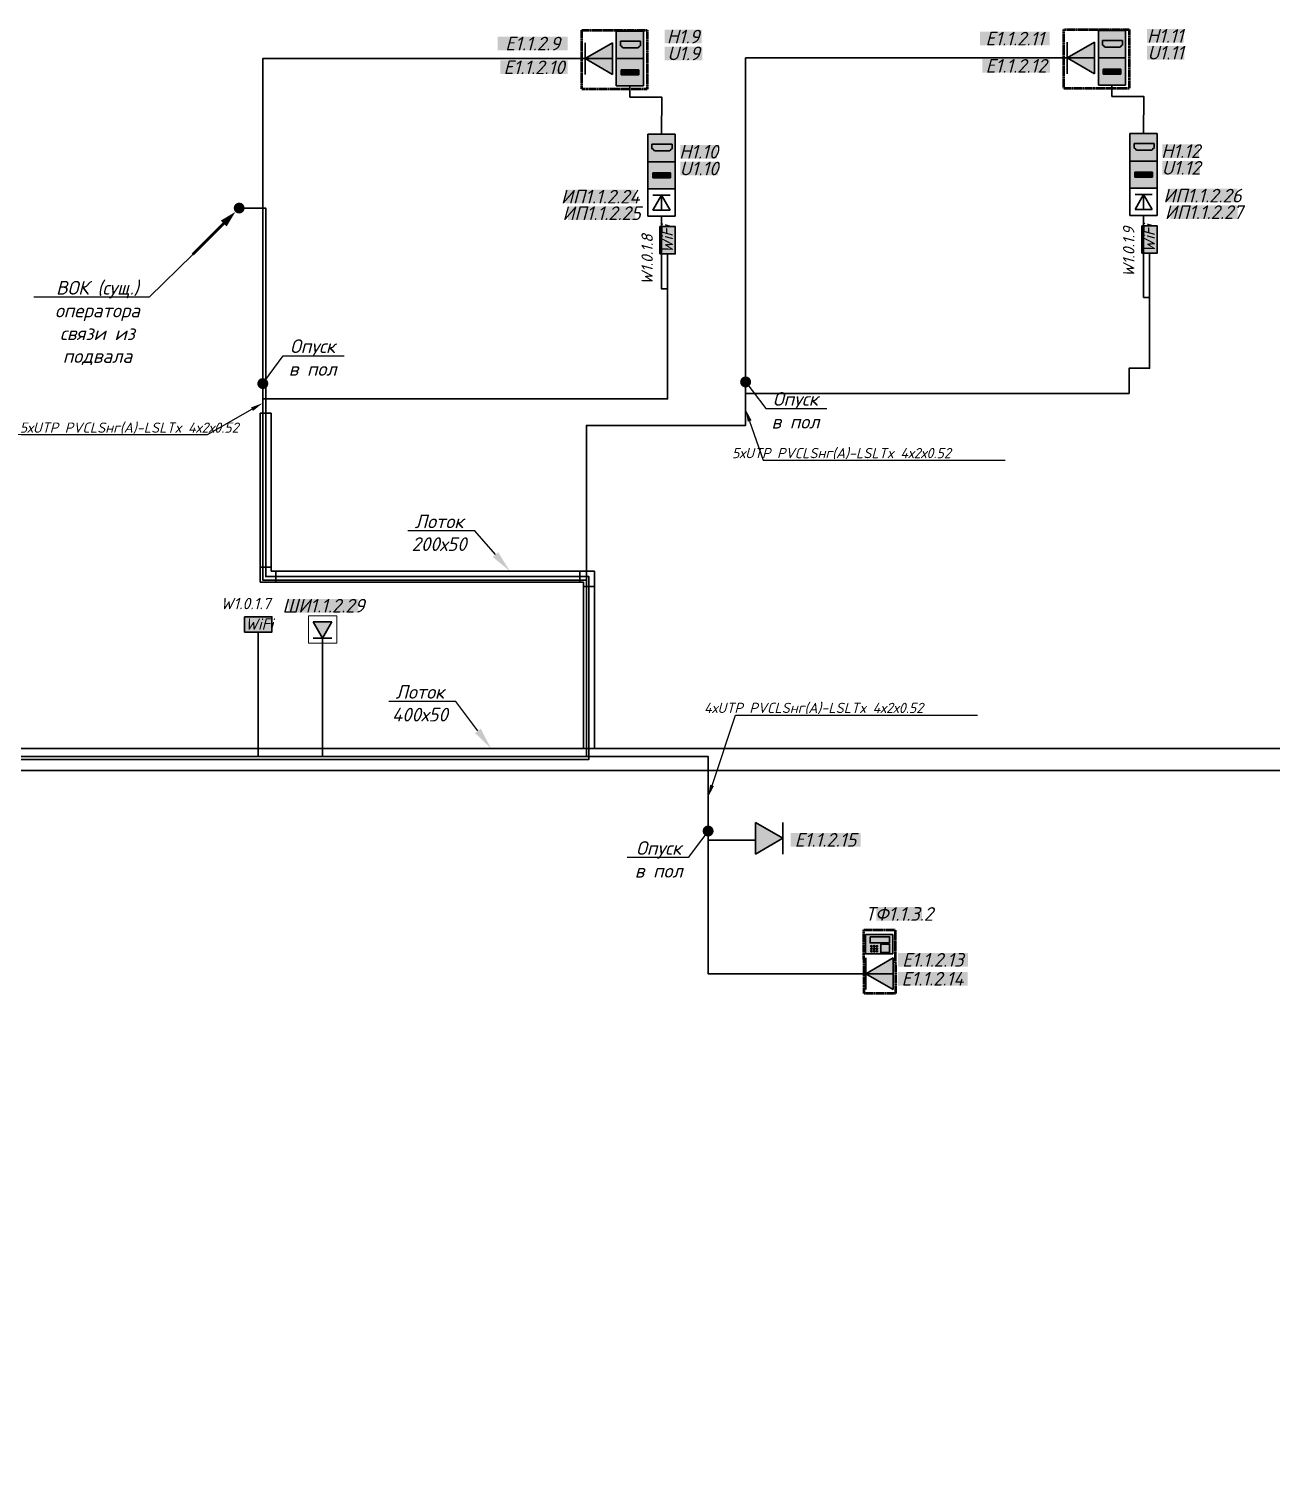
# Model space of a CAD drawing. Header units: millimetres. Extents: x 6978 to 881500, y -130874 to -2349.
# Drawn here: x 331563 to 354317, y -124646 to -98029 of the extents above; entities that cross this region are included whole.
import ezdxf
from ezdxf import colors
from ezdxf.entities.mleader import LeaderData, LeaderLine
from ezdxf.math import Vec2, Vec3

# ---------------------------------------------------------------- set-up
doc = ezdxf.new("R2010")
doc.units = ezdxf.units.MM
doc.set_wipeout_variables(frame=1)
doc.linetypes.add('HIDDEN2', pattern=[4.7625, 3.175, -1.5875])
for name, color, linetype, lineweight in [('АП_АСУ_ОсновнаяТолстая', 7, 'Continuous', 30), ('АП_АСУ_ОсновнаяТонкая', 7, 'Continuous', 25), ('СКС-РОЗЕТКИ', 7, 'Continuous', 50), ('СС_Выноски', 7, 'Continuous', 15), ('СС_СКК_Лоток', 170, 'Continuous', 30), ('СС_СКС_Кабель', 6, 'Continuous', 30), ('СС_СКС_Оборудование', 6, 'Continuous', 30), ('СС_Схема', 7, 'Continuous', 30)]:
    doc.layers.add(name, color=color, linetype=linetype, lineweight=lineweight)
doc.styles.add('ISOCPEUR', font='isocpeui.ttf', dxfattribs={"height": 2.5})
doc.linetypes.add('Рабочее в трубе  _о_о_', pattern='A,5,2,[133,ltypeshp.shx,S=0.4,R=0,X=0,Y=0.75],3', length=10)

# ---------------------------------------------------------------- blocks, each defined once
blk = doc.blocks.new('*U16')
blk.add_hatch(color=256).paths.add_polyline_path([(-0.71, -0.71, 1), (0.71, 0.71, 1)])
blk.add_lwpolyline([(-0.71, -0.71, 0, 1.5, 0), (-2.83, -2.83, 2, 2, 0)], format="xyseb")
at = {"const_width": 0.5}
blk.add_lwpolyline([(-8.5, -8.5), (-2.83, -2.83)], dxfattribs=at)
blk = doc.blocks.new('1й этаж лоток')
at = {"layer": 'СС_СКК_Лоток'}
for p, q in [((335795, -108153), (335795, -105058)), ((335795, -105058), (335995, -105058)), ((335995, -105058), (335995, -107953)), ((335995, -107878), (335795, -107878)), ((341914, -107953), (335995, -107953)), ((336081, -107953), (336081, -108153)), ((341646, -108153), (341646, -107953)), ((341914, -111200), (341914, -107953)), ((341714, -108153), (335795, -108153)), ((341714, -111200), (341714, -108153)), ((341714, -108236), (341914, -108236)), ((355555, -111200), (316736, -111200)), ((355555, -111600), (325983, -111600))]:
    blk.add_line(p, q, dxfattribs=at)
blk = doc.blocks.new('панель приема видеодомофона')
blk.add_wipeout([(0, 10), (7, 10), (7, 0), (0, 0)])
at = {"true_color": 0xffffff, "transparency": 33554687}
h = blk.add_hatch(color=7, dxfattribs=at)
h.dxf.hatch_style = 1
h.paths.add_polyline_path([(7, 10), (3.5, 10), (0, 10), (0, 5), (0, 0), (3.5, 0), (7, 0), (7, 5)])
h.paths.add_polyline_path([(3.07, 8.82), (3.07, 1.71), (0.8, 1.71), (0.8, 8.82)], flags=16)
h.paths.add_polyline_path([(3.55, 8.82), (6.56, 8.82), (6.56, 5.58), (3.55, 5.58)], flags=16)
h.paths.add_polyline_path([(4.53, 4.2, -1), (4, 4.2, -1)], flags=16)
h.paths.add_polyline_path([(5.45, 4.2, -1), (4.92, 4.2, -1)], flags=16)
h.paths.add_polyline_path([(6.36, 4.2, -1), (5.82, 4.2, -1)], flags=16)
h.paths.add_polyline_path([(4.53, 3.2, -1), (4, 3.2, -1)], flags=16)
h.paths.add_polyline_path([(5.45, 3.2, -1), (4.92, 3.2, -1)], flags=16)
h.paths.add_polyline_path([(6.36, 3.2, -1), (5.82, 3.2, -1)], flags=16)
h.paths.add_polyline_path([(4.53, 2.2, -1), (4, 2.2, -1)], flags=16)
h.paths.add_polyline_path([(5.45, 2.2, -1), (4.92, 2.2, -1)], flags=16)
h.paths.add_polyline_path([(6.36, 2.2, -1), (5.82, 2.2, -1)], flags=16)
h = blk.add_hatch(color=7, dxfattribs=at)
h.dxf.hatch_style = 1
h.paths.add_polyline_path([(3.07, 8.82), (0.8, 8.82), (0.8, 1.71), (3.07, 1.71)])
h.paths.add_polyline_path([(6.56, 8.82), (3.55, 8.82), (3.55, 5.58), (6.56, 5.58)])
h = blk.add_hatch(color=0)
h.dxf.hatch_style = 1
h.paths.add_polyline_path([(4, 4.2, 1), (4.53, 4.2, 1)])
h = blk.add_hatch(color=0)
h.dxf.hatch_style = 1
h.paths.add_polyline_path([(4, 3.2, 1), (4.53, 3.2, 1)])
h = blk.add_hatch(color=0)
h.dxf.hatch_style = 1
h.paths.add_polyline_path([(4, 2.2, 1), (4.53, 2.2, 1)])
h = blk.add_hatch(color=0)
h.dxf.hatch_style = 1
h.paths.add_polyline_path([(4.92, 4.2, 1), (5.45, 4.2, 1)])
h = blk.add_hatch(color=0)
h.dxf.hatch_style = 1
h.paths.add_polyline_path([(4.92, 3.2, 1), (5.45, 3.2, 1)])
h = blk.add_hatch(color=0)
h.dxf.hatch_style = 1
h.paths.add_polyline_path([(4.92, 2.2, 1), (5.45, 2.2, 1)])
h = blk.add_hatch(color=0)
h.dxf.hatch_style = 1
h.paths.add_polyline_path([(5.82, 4.2, 1), (6.36, 4.2, 1)])
h = blk.add_hatch(color=0)
h.dxf.hatch_style = 1
h.paths.add_polyline_path([(5.82, 3.2, 1), (6.36, 3.2, 1)])
h = blk.add_hatch(color=0)
h.dxf.hatch_style = 1
h.paths.add_polyline_path([(5.82, 2.2, 1), (6.36, 2.2, 1)])
at = {"color": 0, "lineweight": 30}
blk.add_lwpolyline([(0, 0), (3.5, 0), (7, 0), (7, 5), (7, 10), (3.5, 10), (0, 10), (0, 5)], close=True, dxfattribs=at)
at = {"color": 0}
for points in [[(0.8, 1.71), (3.07, 1.71), (3.07, 8.82), (0.8, 8.82)], [(3.55, 8.82), (6.56, 8.82), (6.56, 5.58), (3.55, 5.58)]]:
    blk.add_lwpolyline(points, close=True, dxfattribs=at)
for centre in [(4.27, 4.2), (4.27, 3.2), (4.27, 2.2), (5.18, 4.2), (5.18, 3.2), (5.18, 2.2), (6.09, 4.2), (6.09, 3.2), (6.09, 2.2)]:
    blk.add_circle(centre, 0.266, dxfattribs=at)
blk = doc.blocks.new('Розетки HDMI и USB')
at = {"true_color": 0xffffff, "transparency": 33554687}
h = blk.add_hatch(color=7, dxfattribs=at)
h.dxf.hatch_style = 1
h.paths.add_polyline_path([(237, 475), (0, 475), (0, 237), (237, 237)])
h.paths.add_polyline_path([(211, 388), (211, 348), (205, 348), (190, 331), (123, 331), (56, 331), (41, 348), (35, 348), (35, 388)], flags=16)
h = blk.add_hatch(color=7, dxfattribs=at)
h.dxf.hatch_style = 1
h.paths.add_polyline_path([(211, 388), (35, 388), (35, 348), (41, 348), (56, 331), (123, 331), (190, 331), (205, 348), (211, 348)])
h = blk.add_hatch(color=7, dxfattribs=at)
h.dxf.hatch_style = 1
h.paths.add_polyline_path([(237, 237), (0, 237), (0, 0), (237, 0)])
h.paths.add_polyline_path([(197, 140), (197, 97), (41, 97), (41, 140)], flags=16)
h.paths.add_polyline_path([(197, 140), (41, 140), (41, 117), (197, 117)], flags=0)
h = blk.add_hatch(color=7, dxfattribs=at)
h.dxf.hatch_style = 1
h.paths.add_polyline_path([(197, 140), (41, 140), (41, 117), (197, 117)])
at = {"true_color": 0x000000, "transparency": 33554687}
h = blk.add_hatch(color=18, dxfattribs=at)
h.dxf.hatch_style = 1
h.paths.add_polyline_path([(197, 117), (41, 117), (41, 97), (197, 97)])
at = {"layer": 'СС_СКС_Кабель', "color": 0}
for p, q in [((0, 475), (0, 0)), ((237, 475), (0, 475)), ((35, 388), (211, 388)), ((35, 388), (35, 348)), ((211, 388), (211, 348)), ((237, 0), (237, 475)), ((35, 348), (41, 348)), ((41, 348), (56, 331)), ((56, 331), (123, 331)), ((190, 331), (123, 331)), ((205, 348), (190, 331)), ((211, 348), (205, 348)), ((0, 237), (237, 237)), ((41, 140), (197, 140)), ((41, 97), (41, 140)), ((197, 140), (197, 97)), ((0, 0), (237, 0)), ((41, 117), (197, 117)), ((197, 97), (41, 97))]:
    blk.add_line(p, q, dxfattribs=at)
blk = doc.blocks.new('*U24')
at = {"color": 0}
for p, q in [((0, -38), (0, 462)), ((0, 462), (500, 462)), ((92, 76), (250, 348)), ((407, 348), (92, 348)), ((250, 348), (407, 76)), ((250, 76), (250, 348)), ((500, 462), (500, -38)), ((407, 76), (92, 76)), ((500, -38), (0, -38))]:
    blk.add_line(p, q, dxfattribs=at)
blk = doc.blocks.new('Розетка 1хRJ45')
at = {"true_color": 0xffffff, "transparency": 33554687}
h = blk.add_hatch(color=7, dxfattribs=at)
h.dxf.hatch_style = 1
h.paths.add_polyline_path([(273, 158), (0, 0), (273, -158)])
at = {"color": 0, "lineweight": 30}
for p, q in [((0, 0), (273, 158)), ((0, 158), (0, -158)), ((273, 158), (273, -158)), ((273, -158), (0, 0))]:
    blk.add_line(p, q, dxfattribs=at)
at = {"style": 'ISOCPEUR', "oblique": 15, "width": 0.8, "flags": 8}
blk.add_attdef('ПОЗ.', (311, -106), '', height=250, dxfattribs=at)
blk = doc.blocks.new('порт ШИ')
at = {"layer": 'АП_АСУ_ОсновнаяТонкая', "color": 3, "lineweight": 0, "ltscale": 50}
blk.add_lwpolyline([(-240, 462), (240, 462), (240, 0), (-240, 0)], close=True, dxfattribs=at)
at = {"layer": 'АП_АСУ_ОсновнаяТонкая', "color": 3, "lineweight": 0, "ltscale": 50, "rotation": 90}
blk.add_blockref('Розетка 1хRJ45', (0, 87), dxfattribs=at)
blk = doc.blocks.new('*U279')
at = {"true_color": 0xffffff, "transparency": 33554687}
h = blk.add_hatch(color=7, dxfattribs=at)
h.dxf.hatch_style = 1
h.paths.add_polyline_path([(0, 338), (0, 0), (599, 0), (599, 338)])
at = {"color": 0}
blk.add_lwpolyline([(0, 338), (599, 338), (599, 0), (0, 0)], close=True, dxfattribs=at)
at = {"color": 0, "insert": (13, 300), "char_height": 250, "attachment_point": 1, "style": 'ISOCPEUR'}
blk.add_mtext_dynamic_manual_height_columns('WiFi', width=599, gutter_width=1250, heights=[0], dxfattribs=at)
at = {"color": 18, "true_color": 0x000000, "style": 'ISOCPEUR'}
blk.add_attdef('НАЗВАНИЕ', (-680, 492), '', height=250, dxfattribs=at)
blk = doc.blocks.new('*U280')
at = {"true_color": 0xffffff, "transparency": 33554687}
h = blk.add_hatch(color=7, dxfattribs=at)
h.dxf.hatch_style = 1
h.paths.add_polyline_path([(0, 338), (0, 0), (599, 0), (599, 338)])
at = {"color": 0}
blk.add_lwpolyline([(0, 338), (599, 338), (599, 0), (0, 0)], close=True, dxfattribs=at)
at = {"color": 0, "insert": (13, 300), "char_height": 250, "attachment_point": 1, "style": 'ISOCPEUR'}
blk.add_mtext_dynamic_manual_height_columns('WiFi', width=599, gutter_width=1250, heights=[0], dxfattribs=at)
at = {"color": 18, "true_color": 0x000000, "style": 'ISOCPEUR'}
blk.add_attdef('НАЗВАНИЕ', (-525, 502), '', height=250, dxfattribs=at)
blk = doc.blocks.new('_None')
blk = doc.blocks.new('_Dot')
at = {"color": 0, "linetype": 'ByBlock', "lineweight": -2}
blk.add_line((-0.5, 0), (-1, 0), dxfattribs=at)
at = {"color": 0, "linetype": 'ByBlock', "const_width": 0.5}
blk.add_lwpolyline([(-0.25, 0, 1), (0.25, 0, 1)], format="xyb", close=True, dxfattribs=at)
blk = doc.blocks.new('Модуль на 1 RJ')
at = {"true_color": 0xffffff}
h = blk.add_hatch(color=7, dxfattribs=at)
h.dxf.hatch_style = 1
h.paths.add_polyline_path([(0, 250), (-289, 250), (0, -250)])
at = {"color": 0, "lineweight": 30}
for p, q in [((-289, 250), (0, 250)), ((0, -250), (-289, 250)), ((0, 250), (0, -250)), ((-289, -250), (0, -250))]:
    blk.add_line(p, q, dxfattribs=at)

msp = doc.modelspace()

# ---------------------------------------------------------------- linework, layer by layer
at = {"layer": 'СКС-РОЗЕТКИ', "color": 7, "linetype": 'HIDDEN2'}
for points in [[(341683.7, -98051.6), (342877.1, -98051.6), (342877.1, -99130.5), (341683.7, -99130.5)], [(350508.7, -98039), (351702.1, -98039), (351702.1, -99118), (350508.7, -99118)]]:
    msp.add_lwpolyline(points, close=True, dxfattribs=at)
at = {"layer": 'СС_СКС_Кабель', "linetype": 'Рабочее в трубе  _о_о_', "ltscale": 100}
for points in [[(335840, -104515.1), (335840, -98569.9), (341757.6, -98569.9)], [(344681.5, -104472.4), (344681.5, -98557.3), (350568.1, -98557.3)], [(343995, -112710.9), (343995, -112876.4), (344862.7, -112876.4)], [(343995, -112715.6), (343995, -115323.3), (346883, -115323.3)]]:
    msp.add_lwpolyline(points, dxfattribs=at)
at = {"layer": 'СС_СКС_Кабель', "color": 67, "linetype": 'Рабочее в трубе  _о_о_', "true_color": 0x727430}
for points in [[(343143.7, -99956.1), (343145.7, -99274.5), (342564.4, -99274.5), (342564.4, -99069.9)], [(351968.7, -99943.5), (351970.7, -99262), (351389.4, -99262), (351389.4, -99057.3)]]:
    msp.add_lwpolyline(points, dxfattribs=at)
at = {"layer": 'СС_СКС_Кабель'}
for points in [[(319748.9, -113285), (320748.9, -113285), (320748.9, -111343.8), (341766.7, -111343.8), (341766.7, -105285.5), (344681.5, -105285.5), (344681.5, -104700.4), (351703.3, -104700.4), (351703.3, -104239.6), (352077.7, -104239.6), (352077.7, -102942.9), (351968.7, -102942.9), (351968.7, -101443.5)], [(319748.9, -113285), (320748.9, -113285), (320748.9, -111343.8), (341766.7, -111343.8), (341766.7, -108115.4), (335840, -108115.4), (335840, -104800.7), (343252.7, -104800.7), (343252.7, -102785.5), (343143.7, -102785.5), (343143.7, -101456.1)], [(319748.9, -113285), (320748.9, -113285), (320748.9, -111343.8), (341766.7, -111343.8), (341766.7, -105285.5), (344681.5, -105285.5), (344681.5, -104700.4), (351703.3, -104700.4), (351703.3, -104239.6), (352077.7, -104239.6), (352077.7, -102131.5)], [(319748.9, -113285), (320748.9, -113285), (320748.9, -111343.8), (341766.7, -111343.8), (341766.7, -108115.4), (335840, -108115.4), (335840, -104800.7), (343252.7, -104800.7), (343252.7, -102144.1)], [(319748.9, -113285), (320748.9, -113285), (320748.9, -111343.8), (341766.7, -111343.8), (341766.7, -105285.5), (344681.5, -105285.5), (344681.5, -104700.4), (344681.5, -104700.4), (344681.5, -104412.3)], [(319748.9, -113285), (320748.9, -113285), (320748.9, -111343.8), (341766.7, -111343.8), (341766.7, -108115.4), (335840, -108115.4), (335840, -104528.3)], [(319748.9, -113285), (320748.9, -113285), (320748.9, -111343.8), (336935.7, -111343.8), (336935.7, -109177.9)], [(319748.9, -113285), (320748.9, -113285), (320748.9, -111343.8), (343995, -111343.8), (343995, -112710.9)], [(319748.9, -113285), (320748.9, -113285), (320748.9, -111343.8), (343995, -111343.8), (343995, -112710.9)]]:
    msp.add_lwpolyline(points, dxfattribs=at)
at = {"layer": 'СС_СКС_Кабель', "color": 6, "ltscale": 100}
msp.add_lwpolyline([(335759.4, -109069.5), (335759.4, -111343.8), (320748.9, -111343.8), (320748.9, -113285), (319748.9, -113285), (319748.9, -113774.4)], dxfattribs=at)
at = {"layer": 'СС_Схема', "color": 116, "true_color": 0x136734}
msp.add_lwpolyline([(335409.8, -101306), (335895.1, -101306), (335895.1, -108053), (341813.8, -108053), (341813.8, -111399.6), (320874.6, -111399.6), (320874.6, -113387.1), (320185.8, -113387.1)], dxfattribs=at)

# ---------------------------------------------------------------- block references
msp.add_blockref('1й этаж лоток', (0, 0))
at = {"rotation": 270}
for p in [(341993.1, -98569.9), (350818.1, -98557.3)]:
    msp.add_blockref('Модуль на 1 RJ', p, dxfattribs=at)
at = {"xscale": -1, "rotation": 270}
for p in [(341993.1, -98569.9), (350818.1, -98557.3), (347133, -115323.3, -0.1)]:
    msp.add_blockref('Модуль на 1 RJ', p, dxfattribs=at)
at = {"layer": 'АП_АСУ_ОсновнаяТонкая', "lineweight": 0, "xscale": 1.082443983823024, "yscale": 1.082443983823024, "zscale": 1.082443983823024}
msp.add_blockref('порт ШИ', (336935.7, -109272.5), dxfattribs=at)
at = {"layer": 'АП_АСУ_ОсновнаяТонкая', "ltscale": 50, "xscale": 1.832857997427302, "yscale": 1.832857997427302, "zscale": 1.832857997427302, "rotation": 180}
msp.add_blockref('Розетка 1хRJ45', (345362.7, -112842.4, 0.2), dxfattribs=at)
at = {"layer": 'СС_СКК_Лоток', "color": 7, "xscale": 100, "yscale": 100, "zscale": 100}
msp.add_blockref('*U16', (335409.8, -101306), dxfattribs=at)
at = {"layer": 'СС_СКС_Оборудование', "color": 180, "xscale": 2.106060307287632, "yscale": 2.106060307287632, "zscale": 2.106060307287632}
for p in [(342314.4, -99069.9), (351139.4, -99057.3), (342893.7, -100956.1), (351718.7, -100943.5)]:
    msp.add_blockref('Розетки HDMI и USB', p, dxfattribs=at)
at = {"layer": 'СС_СКС_Оборудование'}
for p in [(342893.7, -101418), (351718.7, -101405.5)]:
    msp.add_blockref('*U24', p, dxfattribs=at)
at = {"layer": 'СС_СКС_Оборудование', "color": 30, "xscale": 0.8347245409015025, "yscale": 0.8347245409015025, "zscale": 0.8347245409015025, "rotation": 90}
for name, p, values in [('*U279', (343393.7, -102144.1), {'НАЗВАНИЕ': 'W1.0.1.8'}), ('*U280', (352218.7, -102131.5), {'НАЗВАНИЕ': 'W1.0.1.9'})]:
    msp.add_blockref(name, p, dxfattribs=at).add_auto_attribs(values)
at = {"layer": 'СС_СКС_Оборудование', "color": 30, "xscale": 0.8347245409015025, "yscale": 0.8347245409015025, "zscale": 0.8347245409015025}
msp.add_blockref('*U280', (335509.4, -109069.5), dxfattribs=at).add_auto_attribs({'НАЗВАНИЕ': 'W1.0.1.7'})

# ---------------------------------------------------------------- texts
at = {"layer": 'СС_СКС_Оборудование', "color": 18, "true_color": 0x000000, "char_height": 250, "attachment_point": 5, "style": 'ISOCPEUR', "bg_fill": 1, "box_fill_scale": 1, "bg_fill_color": 7, "bg_fill_true_color": 16777215, "bg_fill_transparency": 0}
for s, width, heights, insert in [('E1.1.2.9', 1280.189, [0], (340785.1, -98294.3)), ('H1.9', 673.91, [275.9], (343539.6, -98166.7)), ('E1.1.2.11', 1280.189, [0], (349610.1, -98203.9)), ('H1.11', 673.91, [275.9], (352364.6, -98154.2)), ('U1.9', 688.952, [0], (343547.2, -98474.3, 0.5)), ('U1.11', 688.952, [0], (352372.2, -98461.7, 0.5)), ('E1.1.2.10', 1233.516, [0], (340810, -98729)), ('E1.1.2.12', 1233.516, [0], (349635, -98702.7)), ('H1.10', 673.91, [275.9], (343823.1, -100274.7)), ('H1.12', 673.91, [275.9], (352648.1, -100262.1)), ('U1.10', 688.952, [0], (343830.7, -100582.2, 0.5)), ('U1.12', 688.952, [0], (352655.7, -100569.6, 0.5)), ('ИП1.1.2.24', 1280.189, [0], (342021.7, -101097.1)), ('ИП1.1.2.26', 1280.189, [0], (353047, -101077.9)), ('ИП1.1.2.25', 1233.516, [0], (342046.6, -101400.1)), ('ИП1.1.2.27', 1233.516, [0], (353071.9, -101380.9)), ('ШИ1.1.2.29', 1280.189, [0], (336953.9, -108586.1, 0)), ('E1.1.2.15', 1280.189, [0], (346146.2, -112873.2, 0)), ('ТФ1.1.3.2', 835.439, [0], (347494.3, -114228.9)), ('E1.1.2.14', 1280.189, [0], (348104.4, -115415.9, 0))]:
    msp.add_mtext_dynamic_manual_height_columns(s, width=width, gutter_width=1250, heights=heights, dxfattribs=dict(at, insert=insert))

# ---------------------------------------------------------------- leaders
at = {"layer": 'СС_Выноски', "color": 7}
ml = msp.add_multileader_mtext('Standard', dxfattribs=at)
ml.set_content('{\\C256;5хUTP PVCLSнг(А)-LSLTx 4х2х0.52}', color=7, style='ISOCPEUR')
ml.set_leader_properties(lineweight=25)
ml.build(insert=Vec2(0, 0))
ml.multileader.update_dxf_attribs({"text_left_attachment_type": 6, "text_right_attachment_type": 6, "dogleg_length": 150, "arrow_head_size": 225, "scale": 75})
ctx = ml.context
ctx.base_point, ctx.scale, ctx.char_height, ctx.arrow_head_size, ctx.landing_gap_size, ctx.plane_origin = Vec3(332115.7, -105456.9), 75, 187.5, 225, 150, Vec3(364198.4, -110608.2)
ctx.left_attachment, ctx.right_attachment, ctx.text_align_type = 6, 6, 1
notes = []
notes.append((ctx, [(1, (1, 1, 0), (334826.2, -105456.9), (-1, 0), 150, [(1, [(335840, -104876.3)], 0, [])])]))
ctx.mtext.insert, ctx.mtext.width, ctx.mtext.defined_height, ctx.mtext.alignment, ctx.mtext.line_spacing_factor, ctx.mtext.flow_direction = Vec3(333395.9, -105231.9), 2612.977, 428.7, 2, 0.8, 5
ml = msp.add_multileader_mtext('Standard', dxfattribs=at)
ml.set_content('{\\C256;5хUTP PVCLSнг(А)-LSLTx 4х2х0.52}', color=7, style='ISOCPEUR')
ml.set_leader_properties(lineweight=25)
ml.build(insert=Vec2(0, 0))
ml.multileader.update_dxf_attribs({"text_left_attachment_type": 6, "text_right_attachment_type": 6, "dogleg_length": 150, "arrow_head_size": 225, "scale": 75})
ctx = ml.context
ctx.base_point, ctx.scale, ctx.char_height, ctx.arrow_head_size, ctx.landing_gap_size, ctx.plane_origin = Vec3(345155.7, -105923), 75, 187.5, 225, 150, Vec3(373039.9, -110724.9)
ctx.left_attachment, ctx.right_attachment, ctx.text_align_type = 6, 6, 1
notes.append((ctx, [(0, (1, 1, 0), (345005.7, -105923), (1, 0), 150, [(1, [(344681.5, -104992.9)], 0, [])])]))
ctx.mtext.insert, ctx.mtext.width, ctx.mtext.defined_height, ctx.mtext.alignment, ctx.mtext.line_spacing_factor, ctx.mtext.flow_direction = Vec3(346436, -105698), 2612.977, 428.7, 2, 0.8, 5
ml = msp.add_multileader_mtext('Standard', dxfattribs=at)
ml.set_content('{\\C256;7хUTP PVCLSнг(А)-LSLTx 4х2х0.52}', color=7, style='ISOCPEUR')
ml.set_leader_properties(lineweight=25)
ml.build(insert=Vec2(0, 0))
ml.multileader.update_dxf_attribs({"text_left_attachment_type": 6, "text_right_attachment_type": 6, "dogleg_length": 150, "arrow_head_size": 225, "scale": 75})
ctx = ml.context
ctx.base_point, ctx.scale, ctx.char_height, ctx.arrow_head_size, ctx.landing_gap_size, ctx.plane_origin = Vec3(323089.4, -106869.6), 75, 187.5, 225, 150, Vec3(355022.7, -111837)
ctx.left_attachment, ctx.right_attachment, ctx.text_align_type = 6, 6, 1
notes.append((ctx, [(1, (1, 1, 0), (325799.9, -106869.6), (-1, 0), 150, [(1, [(326664.4, -106105.1)], 0, [])])]))
ctx.mtext.insert, ctx.mtext.width, ctx.mtext.defined_height, ctx.mtext.alignment, ctx.mtext.line_spacing_factor, ctx.mtext.flow_direction = Vec3(324369.7, -106644.6), 2612.977, 428.7, 2, 0.8, 5
ml = msp.add_multileader_mtext('Standard', dxfattribs=at)
ml.set_content('{\\C256;5хUTP PVCLSнг(А)-LSLTx 4х2х0.52}', color=7, style='ISOCPEUR')
ml.set_leader_properties(lineweight=25)
ml.build(insert=Vec2(0, 0))
ml.multileader.update_dxf_attribs({"text_left_attachment_type": 6, "text_right_attachment_type": 6, "dogleg_length": 150, "arrow_head_size": 225, "scale": 75})
ctx = ml.context
ctx.base_point, ctx.scale, ctx.char_height, ctx.arrow_head_size, ctx.landing_gap_size, ctx.plane_origin = Vec3(313127.3, -107713.3), 75, 187.5, 225, 150, Vec3(344937, -114774.3)
ctx.left_attachment, ctx.right_attachment, ctx.text_align_type = 6, 6, 1
notes.append((ctx, [(1, (1, 1, 0), (315837.8, -107713.3), (-1, 0), 150, [(1, [(316578.6, -109042.4)], 0, [])])]))
ctx.mtext.insert, ctx.mtext.width, ctx.mtext.defined_height, ctx.mtext.alignment, ctx.mtext.line_spacing_factor, ctx.mtext.flow_direction = Vec3(314407.6, -107488.3), 2612.977, 428.7, 2, 0.8, 5
ml = msp.add_multileader_mtext('Standard', dxfattribs=at)
ml.set_content('{\\C256;5хUTP PVCLSнг(А)-LSLTx 4х2х0.52}', color=7, style='ISOCPEUR')
ml.set_leader_properties(lineweight=25)
ml.build(insert=Vec2(0, 0))
ml.multileader.update_dxf_attribs({"text_left_attachment_type": 6, "text_right_attachment_type": 6, "dogleg_length": 150, "arrow_head_size": 225, "scale": 75})
ctx = ml.context
ctx.base_point, ctx.scale, ctx.char_height, ctx.arrow_head_size, ctx.landing_gap_size, ctx.plane_origin = Vec3(312955.9, -110014.7), 75, 187.5, 225, 150, Vec3(344765.6, -117075.7)
ctx.left_attachment, ctx.right_attachment, ctx.text_align_type = 6, 6, 1
notes.append((ctx, [(1, (1, 1, 0), (315666.4, -110014.7), (-1, 0), 150, [(1, [(316407.2, -111343.8)], 0, [])])]))
ctx.mtext.insert, ctx.mtext.width, ctx.mtext.defined_height, ctx.mtext.alignment, ctx.mtext.line_spacing_factor, ctx.mtext.flow_direction = Vec3(314236.1, -109789.7), 2612.977, 428.7, 2, 0.8, 5
ml = msp.add_multileader_mtext('Standard', dxfattribs=at)
ml.set_content('{\\C256;15хUTP PVCLSнг(А)-LSLTx 4х2х0.52}', color=7, style='ISOCPEUR')
ml.set_leader_properties(lineweight=25)
ml.build(insert=Vec2(0, 0))
ml.multileader.update_dxf_attribs({"text_left_attachment_type": 6, "text_right_attachment_type": 6, "dogleg_length": 150, "arrow_head_size": 225, "scale": 75})
ctx = ml.context
ctx.base_point, ctx.scale, ctx.char_height, ctx.arrow_head_size, ctx.landing_gap_size, ctx.plane_origin = Vec3(317014.9, -110000.5), 75, 187.5, 225, 150, Vec3(348514.4, -117075.7)
ctx.left_attachment, ctx.right_attachment, ctx.text_align_type = 6, 6, 1
notes.append((ctx, [(1, (1, 1, 0), (319725.4, -110000.5), (-1, 0), 150, [(1, [(320156, -111343.8)], 0, [])])]))
ctx.mtext.insert, ctx.mtext.width, ctx.mtext.defined_height, ctx.mtext.alignment, ctx.mtext.line_spacing_factor, ctx.mtext.flow_direction = Vec3(318295.2, -109775.5), 2612.977, 428.7, 2, 0.8, 5
ml = msp.add_multileader_mtext('Standard', dxfattribs=at)
ml.set_content('{\\C256;23хUTP PVCLSнг(А)-LSLTx 4х2х0.52}', color=7, style='ISOCPEUR')
ml.set_leader_properties(lineweight=25)
ml.build(insert=Vec2(0, 0))
ml.multileader.update_dxf_attribs({"text_left_attachment_type": 6, "text_right_attachment_type": 6, "dogleg_length": 150, "arrow_head_size": 225, "scale": 75})
ctx = ml.context
ctx.base_point, ctx.scale, ctx.char_height, ctx.arrow_head_size, ctx.landing_gap_size, ctx.plane_origin = Vec3(322709, -110060.7), 75, 187.5, 225, 150, Vec3(350332.1, -117075.7)
ctx.left_attachment, ctx.right_attachment, ctx.text_align_type = 6, 6, 1
notes.append((ctx, [(0, (1, 1, 0), (322559, -110060.7), (1, 0), 150, [(1, [(321973.7, -111343.8)], 0, [])])]))
ctx.mtext.insert, ctx.mtext.width, ctx.mtext.defined_height, ctx.mtext.alignment, ctx.mtext.line_spacing_factor, ctx.mtext.flow_direction = Vec3(323989.2, -109835.7), 2612.977, 428.7, 2, 0.8, 5
ml = msp.add_multileader_mtext('Standard', dxfattribs=at)
ml.set_content('{\\C256;4хUTP PVCLSнг(А)-LSLTx 4х2х0.52}', color=7, style='ISOCPEUR')
ml.set_leader_properties(lineweight=25)
ml.build(insert=Vec2(0, 0))
ml.multileader.update_dxf_attribs({"text_left_attachment_type": 6, "text_right_attachment_type": 6, "dogleg_length": 150, "arrow_head_size": 225, "scale": 75})
ctx = ml.context
ctx.base_point, ctx.scale, ctx.char_height, ctx.arrow_head_size, ctx.landing_gap_size, ctx.plane_origin = Vec3(344647.2, -110587.9), 75, 187.5, 225, 150, Vec3(372353.4, -117820.3)
ctx.left_attachment, ctx.right_attachment, ctx.text_align_type = 6, 6, 1
notes.append((ctx, [(0, (1, 1, 0), (344497.2, -110587.9), (1, 0), 150, [(1, [(343995, -112088.3)], 0, [])])]))
ctx.mtext.insert, ctx.mtext.width, ctx.mtext.defined_height, ctx.mtext.alignment, ctx.mtext.line_spacing_factor, ctx.mtext.flow_direction = Vec3(345927.4, -110362.9), 2612.977, 428.7, 2, 0.8, 5
ml = msp.add_multileader_mtext('Standard', dxfattribs=at)
ml.set_content('{\\C256;38хUTP PVCLSнг(А)-LSLTx 4х2х0.52}', color=7, style='ISOCPEUR')
ml.set_leader_properties(lineweight=25)
ml.build(insert=Vec2(0, 0))
ml.multileader.update_dxf_attribs({"text_left_attachment_type": 6, "text_right_attachment_type": 6, "dogleg_length": 150, "arrow_head_size": 225, "scale": 75})
ctx = ml.context
ctx.base_point, ctx.scale, ctx.char_height, ctx.arrow_head_size, ctx.landing_gap_size, ctx.plane_origin = Vec3(317401.1, -111896.1), 75, 187.5, 225, 150, Vec3(349107.3, -118635.6)
ctx.left_attachment, ctx.right_attachment, ctx.text_align_type = 6, 6, 1
notes.append((ctx, [(1, (1, 1, 0), (320111.6, -111896.1), (-1, 0), 150, [(1, [(320748.9, -112903.6)], 0, [])])]))
ctx.mtext.insert, ctx.mtext.width, ctx.mtext.defined_height, ctx.mtext.alignment, ctx.mtext.line_spacing_factor, ctx.mtext.flow_direction = Vec3(318681.3, -111671.1), 2612.977, 428.7, 2, 0.8, 5
ml = msp.add_multileader_mtext('Standard', dxfattribs=at)
ml.set_content('{\\C256;5хUTP PVCLSнг(А)-LSLTx 4х2х0.52}', color=7, style='ISOCPEUR')
ml.set_leader_properties(lineweight=25)
ml.build(insert=Vec2(0, 0))
ml.multileader.update_dxf_attribs({"text_left_attachment_type": 6, "text_right_attachment_type": 6, "dogleg_length": 150, "arrow_head_size": 225, "scale": 75})
ctx = ml.context
ctx.base_point, ctx.scale, ctx.char_height, ctx.arrow_head_size, ctx.landing_gap_size, ctx.plane_origin = Vec3(450524, -119279.1), 75, 187.5, 225, 150, Vec3(478224.7, -125998.1)
ctx.left_attachment, ctx.right_attachment, ctx.text_align_type = 6, 6, 1
notes.append((ctx, [(0, (1, 1, 0), (450374, -119279.1), (1, 0), 150, [(1, [(449866.3, -120266.1)], 0, [])])]))
ctx.mtext.insert, ctx.mtext.width, ctx.mtext.defined_height, ctx.mtext.alignment, ctx.mtext.line_spacing_factor, ctx.mtext.flow_direction = Vec3(451804.2, -119054.1), 2612.977, 428.7, 2, 0.8, 5
ml = msp.add_multileader_mtext('Standard', dxfattribs=at)
ml.set_content('{\\C256;5хUTP PVCLSнг(А)-LSLTx 4х2х0.52}', color=7, style='ISOCPEUR')
ml.set_leader_properties(lineweight=25)
ml.build(insert=Vec2(0, 0))
ml.multileader.update_dxf_attribs({"text_left_attachment_type": 6, "text_right_attachment_type": 6, "dogleg_length": 150, "arrow_head_size": 225, "scale": 75})
ctx = ml.context
ctx.base_point, ctx.scale, ctx.char_height, ctx.arrow_head_size, ctx.landing_gap_size, ctx.plane_origin = Vec3(311961.3, -120760.9), 75, 187.5, 225, 150, Vec3(339103.5, -125663)
ctx.left_attachment, ctx.right_attachment, ctx.text_align_type = 6, 6, 1
notes.append((ctx, [(0, (1, 1, 0), (311811.3, -120760.9), (1, 0), 150, [(1, [(310745.1, -119931)], 0, [])])]))
ctx.mtext.insert, ctx.mtext.width, ctx.mtext.defined_height, ctx.mtext.alignment, ctx.mtext.line_spacing_factor, ctx.mtext.flow_direction = Vec3(313241.5, -120535.9), 2612.977, 428.7, 2, 0.8, 5
ml = msp.add_multileader_mtext('Standard', dxfattribs=at)
ml.set_content('{\\C256;2хUTP PVCLSнг(А)-LSLTx 4х2х0.52}', color=7, style='ISOCPEUR')
ml.set_leader_properties(lineweight=25)
ml.build(insert=Vec2(0, 0))
ml.multileader.update_dxf_attribs({"text_left_attachment_type": 6, "text_right_attachment_type": 6, "dogleg_length": 150, "arrow_head_size": 225, "scale": 75})
ctx = ml.context
ctx.base_point, ctx.scale, ctx.char_height, ctx.arrow_head_size, ctx.landing_gap_size, ctx.plane_origin = Vec3(447860.2, -124595.7), 75, 187.5, 225, 150, Vec3(479438.9, -130349.8)
ctx.left_attachment, ctx.right_attachment, ctx.text_align_type = 6, 6, 1
notes.append((ctx, [(1, (1, 1, 0), (450570.7, -124595.7), (-1, 0), 150, [(1, [(451080.5, -124617.9)], 0, [])])]))
ctx.mtext.insert, ctx.mtext.width, ctx.mtext.defined_height, ctx.mtext.alignment, ctx.mtext.line_spacing_factor, ctx.mtext.flow_direction = Vec3(449140.5, -124370.7), 2612.977, 428.7, 2, 0.8, 5
at = {"layer": 'СС_СКК_Лоток', "color": 7, "lineweight": 0}
ml = msp.add_multileader_mtext('Standard', dxfattribs=at)
ml.set_content('ВОК (сущ.) оператора связи из подвала', color=7, style='ISOCPEUR')
ml.set_leader_properties()
ml.set_arrow_properties(name='NONE')
ml.build(insert=Vec2(0, 0))
ml.multileader.update_dxf_attribs({"text_left_attachment_type": 6, "text_right_attachment_type": 6, "dogleg_length": 100, "arrow_head_size": 400})
ctx = ml.context
ctx.base_point, ctx.char_height, ctx.arrow_head_size, ctx.landing_gap_size, ctx.plane_origin = Vec3(331968.1, -102940), 250, 400, 0, Vec3(339094.8, -102924.5)
ctx.left_attachment, ctx.right_attachment, ctx.text_align_type = 6, 6, 1
notes.append((ctx, [(0, (1, 1, 0), (333760.6, -102940), (-1, 0), 100, [(0, [(334559.8, -102156)], 0, [])])]))
ctx.mtext.insert, ctx.mtext.width, ctx.mtext.alignment, ctx.mtext.flow_direction = Vec3(332814.3, -102640), 1991.197, 2, 5
ml = msp.add_multileader_mtext('Standard', dxfattribs=at)
ml.set_content('Опуск\\Pв пол', color=7, style='ISOCPEUR')
ml.set_leader_properties()
ml.set_arrow_properties(name='DOT')
ml.build(insert=Vec2(0, 0))
ml.multileader.update_dxf_attribs({"text_left_attachment_type": 6, "text_right_attachment_type": 6, "dogleg_length": 100, "arrow_head_size": 200})
ctx = ml.context
ctx.base_point, ctx.char_height, ctx.arrow_head_size, ctx.landing_gap_size, ctx.plane_origin = Vec3(336315.3, -104009.5), 250, 200, 0, Vec3(344061.7, -106786.5)
ctx.left_attachment, ctx.right_attachment, ctx.text_align_type = 6, 6, 1
notes.append((ctx, [(1, (1, 1, 0), (336215.3, -104009.5), (1, 0), 100, [(0, [(335842.2, -104519.1)], 0, [])])]))
ctx.mtext.insert, ctx.mtext.width, ctx.mtext.alignment, ctx.mtext.flow_direction = Vec3(336754.7, -103709.5), 2467.274, 2, 5
ml = msp.add_multileader_mtext('Standard', dxfattribs=at)
ml.set_content('Опуск\\Pв пол', color=7, style='ISOCPEUR')
ml.set_leader_properties()
ml.set_arrow_properties(name='DOT')
ml.build(insert=Vec2(0, 0))
ml.multileader.update_dxf_attribs({"text_left_attachment_type": 6, "text_right_attachment_type": 6, "dogleg_length": 100, "arrow_head_size": 200})
ctx = ml.context
ctx.base_point, ctx.char_height, ctx.arrow_head_size, ctx.landing_gap_size, ctx.plane_origin = Vec3(345154.7, -104975.6), 250, 200, 0, Vec3(352901.1, -106756.9)
ctx.left_attachment, ctx.right_attachment, ctx.text_align_type = 6, 6, 1
notes.append((ctx, [(1, (1, 1, 0), (345054.7, -104975.6), (1, 0), 100, [(0, [(344681.7, -104489.4)], 0, [])])]))
ctx.mtext.insert, ctx.mtext.width, ctx.mtext.alignment, ctx.mtext.flow_direction = Vec3(345594.1, -104675.6), 2467.274, 2, 5
ml = msp.add_multileader_mtext('Standard', dxfattribs=at)
ml.set_content('Лоток\\P200х50', color=7, style='ISOCPEUR')
ml.set_leader_properties()
ml.build(insert=Vec2(0, 0))
ml.multileader.update_dxf_attribs({"text_left_attachment_type": 6, "text_right_attachment_type": 6, "dogleg_length": 100, "arrow_head_size": 400})
ctx = ml.context
ctx.base_point, ctx.char_height, ctx.arrow_head_size, ctx.landing_gap_size, ctx.plane_origin = Vec3(338515.4, -107216.9), 250, 400, 0, Vec3(344186.6, -109179.1)
ctx.left_attachment, ctx.right_attachment, ctx.text_align_type = 6, 6, 1
notes.append((ctx, [(0, (1, 1, 0), (339724.5, -107216.9), (-1, 0), 100, [(0, [(340365.2, -107953)], 0, [])])]))
ctx.mtext.insert, ctx.mtext.width, ctx.mtext.alignment, ctx.mtext.flow_direction = Vec3(339069.9, -106916.9), 2467.274, 2, 5
ml = msp.add_multileader_mtext('Standard', dxfattribs=at)
ml.set_content('Лоток\\P400х50', color=7, style='ISOCPEUR')
ml.set_leader_properties()
ml.build(insert=Vec2(0, 0))
ml.multileader.update_dxf_attribs({"text_left_attachment_type": 6, "text_right_attachment_type": 6, "dogleg_length": 100, "arrow_head_size": 400})
ctx = ml.context
ctx.base_point, ctx.char_height, ctx.arrow_head_size, ctx.landing_gap_size, ctx.plane_origin = Vec3(338157.6, -110338.1), 250, 400, 0, Vec3(343841.1, -112300.2)
ctx.left_attachment, ctx.right_attachment, ctx.text_align_type = 6, 6, 1
notes.append((ctx, [(0, (1, 1, 0), (339379, -110338.1), (-1, 0), 100, [(0, [(340019.8, -111199.6)], 0, [])])]))
ctx.mtext.insert, ctx.mtext.width, ctx.mtext.alignment, ctx.mtext.flow_direction = Vec3(338718.3, -110038.1), 2467.274, 2, 5
ml = msp.add_multileader_mtext('Standard', dxfattribs=at)
ml.set_content('Опуск\\Pв пол', color=7, style='ISOCPEUR')
ml.set_leader_properties()
ml.set_arrow_properties(name='DOT')
ml.build(insert=Vec2(0, 0))
ml.multileader.update_dxf_attribs({"text_left_attachment_type": 6, "text_right_attachment_type": 6, "dogleg_length": 100, "arrow_head_size": 200})
ctx = ml.context
ctx.base_point, ctx.char_height, ctx.arrow_head_size, ctx.landing_gap_size, ctx.plane_origin = Vec3(342651.3, -113197), 250, 200, 0, Vec3(352214.5, -114978.3)
ctx.left_attachment, ctx.right_attachment, ctx.text_align_type = 6, 6, 1
notes.append((ctx, [(0, (1, 1, 0), (343630.1, -113197), (-1, 0), 100, [(0, [(343995, -112710.9)], 0, [])])]))
ctx.mtext.insert, ctx.mtext.width, ctx.mtext.alignment, ctx.mtext.flow_direction = Vec3(343090.7, -112897), 2467.274, 2, 5
for ctx, leaders in notes:
    for number, flags, end, landing, length, lines in leaders:
        leader = LeaderData()
        leader.index, (leader.has_last_leader_line, leader.has_dogleg_vector, leader.attachment_direction) = number, flags
        leader.last_leader_point, leader.dogleg_vector, leader.dogleg_length = Vec3(end), Vec3(landing), length
        for number, points, colour, breaks in lines:
            line = LeaderLine()
            line.index, line.vertices, line.color, line.breaks = number, Vec3.list(points), colors.encode_raw_color(colour), breaks
            leader.lines.append(line)
        ctx.leaders.append(leader)

# ---------------------------------------------------------------- next in the draw order: block references
at = {"layer": 'АП_АСУ_ОсновнаяТолстая', "xscale": 50.00000000000039, "yscale": 50.00000000000039, "zscale": 50.00000000000039, "rotation": 269.9999999999867}
msp.add_blockref('панель приема видеодомофона', (346875.3, -114607.2), dxfattribs=at)

# ---------------------------------------------------------------- next in the draw order: linework, layer by layer
at = {"layer": 'СКС-РОЗЕТКИ', "color": 7, "linetype": 'HIDDEN2', "elevation": -0.1}
msp.add_lwpolyline([(347420.7, -114518.3), (347424.6, -115685.4), (346851.2, -115685.4), (346847.3, -114518.3)], close=True, dxfattribs=at)

# ---------------------------------------------------------------- next in the draw order: block references
at = {"rotation": 270}
msp.add_blockref('Модуль на 1 RJ', (347133, -115323.3, -0.1), dxfattribs=at)

# ---------------------------------------------------------------- next in the draw order: texts
at = {"layer": 'СС_СКС_Оборудование', "color": 18, "true_color": 0x000000, "insert": (348111.2, -115069.5, 0), "char_height": 250, "attachment_point": 5, "style": 'ISOCPEUR', "bg_fill": 1, "box_fill_scale": 1, "bg_fill_color": 7, "bg_fill_true_color": 16777215, "bg_fill_transparency": 0}
msp.add_mtext_dynamic_manual_height_columns('E1.1.2.13', width=1280.189, gutter_width=1250, heights=[0], dxfattribs=at)

# ---------------------------------------------------------------- next in the draw order: leaders
at = {"layer": 'СС_Выноски', "color": 7}
ml = msp.add_multileader_mtext('Standard', dxfattribs=at)
ml.set_content('{\\C256;1хUTP PVCLSнг(А)-LSLTx 4х2х0.52}', color=7, style='ISOCPEUR')
ml.set_leader_properties(lineweight=25)
ml.build(insert=Vec2(0, 0))
ml.multileader.update_dxf_attribs({"text_left_attachment_type": 6, "text_right_attachment_type": 6, "dogleg_length": 150, "arrow_head_size": 225, "scale": 75})
ctx = ml.context
ctx.base_point, ctx.scale, ctx.char_height, ctx.arrow_head_size, ctx.landing_gap_size, ctx.plane_origin = Vec3(325929.7, -114590), 75, 187.5, 225, 150, Vec3(357658.2, -118856.1)
ctx.left_attachment, ctx.right_attachment, ctx.text_align_type = 6, 6, 1
notes = []
notes.append((ctx, [(1, (1, 1, 0), (328640.2, -114590), (-1, 0), 150, [(1, [(329299.8, -113124.2)], 0, [])])]))
ctx.mtext.insert, ctx.mtext.width, ctx.mtext.defined_height, ctx.mtext.alignment, ctx.mtext.line_spacing_factor, ctx.mtext.flow_direction = Vec3(327209.9, -114365), 2612.977, 428.7, 2, 0.8, 5
for ctx, leaders in notes:
    for number, flags, end, landing, length, lines in leaders:
        leader = LeaderData()
        leader.index, (leader.has_last_leader_line, leader.has_dogleg_vector, leader.attachment_direction) = number, flags
        leader.last_leader_point, leader.dogleg_vector, leader.dogleg_length = Vec3(end), Vec3(landing), length
        for number, points, colour, breaks in lines:
            line = LeaderLine()
            line.index, line.vertices, line.color, line.breaks = number, Vec3.list(points), colors.encode_raw_color(colour), breaks
            leader.lines.append(line)
        ctx.leaders.append(leader)

doc.saveas('drawing.dxf')
